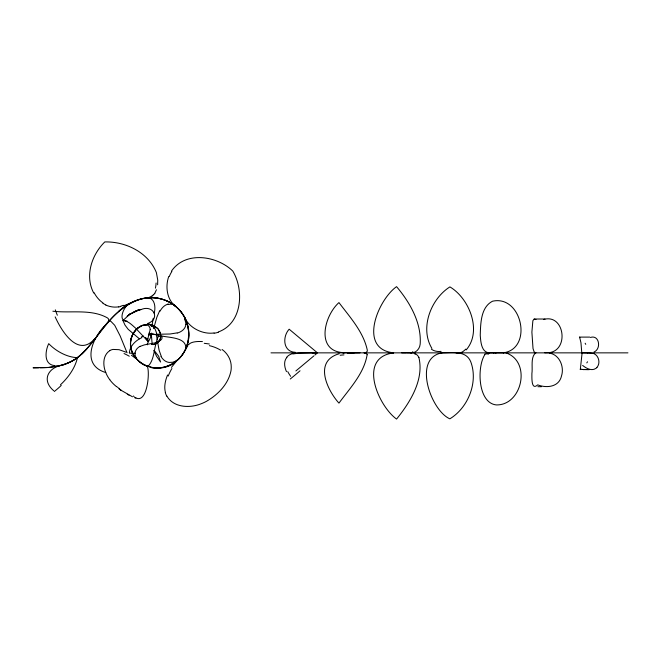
<?xml version="1.0" encoding="UTF-8"?>
<svg xmlns="http://www.w3.org/2000/svg" width="661" height="661" viewBox="0 0 661 661"><rect width="100%" height="100%" fill="white"/><g stroke="black" fill="none" stroke-linecap="round" stroke-linejoin="round"><path stroke-width="0.99" d="M151.295 333.739L152.17 344.373M589.719 337.102L579.631 337.102L579.656 337.647M135.042 353.156L135.018 354.197A14.22 11.328 -4.5 0 0 136.439 358.221M139.421 338.82L128.168 329.294L125.02 325.146L122.929 320.568L129.581 314.388L139.107 309.869L134.968 311.356L129.581 314.388L137.901 310.216L134.059 311.868M147.717 339.448L147.99 341.126L146.949 339.134M157.632 284.775L157.739 280.099L156.434 272.836A6.47 5.759 19.7 0 0 156.227 272.216C147.981 252.229 125.689 241.447 104.802 241.926C91.672 254.733 84.616 276.058 93.746 293.054M151.873 326.319L153.245 318.222M160.656 337.383L160.573 334.069M77.436 357.659C75.18 367.979 68.24 377.563 60.465 384.801M188.476 339.812C191.012 324.568 182.403 308.538 168.596 301.78C139.744 287.213 112.122 313.727 96.696 336.664M154.162 313.05C156.054 307.084 154.55 296.343 145.982 297.987M160.631 337.556L160.069 339.564M185.997 324.394L185.303 326.741A27.2 15.236 20.2 0 1 177.28 333.094M188.377 340.448L185.601 349.413A32.571 32.563 35.3 0 1 177.313 360.278C159.615 378.778 122.103 361.699 132.093 335.458M147.816 338.787L150.245 329.409M156.36 342.258C153.848 350.057 154.079 359.948 148.229 366.136A27.175 7.073 83.9 0 1 147.229 365.723M580.788 368.516L580.3 369.59L582.11 352.858M156.574 341.299L158.648 334.4L158.508 336.755L160.722 335.887L162.077 337.06L161.895 338.762L160.317 340.638M588.587 369.598L580.35 369.375M153.716 328.343L156.839 317.288L159.656 310.769M168.729 276.538C165.167 286.593 166.845 299.532 175.619 306.407M177.33 360.303C184.039 354.552 189.17 344.414 188.707 334.92A38.553 38.545 9.5 0 0 186.989 323.32C182.081 305.779 162.647 294.988 145.048 298.194C112.18 303.349 99.935 340.489 75.949 358.7M154.831 293.31L153.914 294.376M151.096 336.466L147.073 344.414M167.539 375.002C165.349 380.463 163.845 386.602 165.415 392.427M154.905 293.129L156.45 289.741M185.601 349.372L187.608 343.67L188.699 335.639A38.528 38.52 10.5 0 0 187.063 323.543L184.857 317.834A37.123 37.115 -36.7 0 0 175.636 306.382L174.397 305.514M160.012 339.713L157.574 342.943L154.005 344.497M132.233 335.135L136.786 328.765L137.215 329.905L147.948 341.266L145.354 337.969M185.675 349.124C187.46 336.953 168.53 337.87 160.615 335.738M186.129 348.207L187.683 346.29M171.447 367.417L176.95 360.509M171.406 271.217C185.311 250.701 216.907 255.633 232.779 271.051C244.33 290.278 242.29 323.419 218.287 331.979M95.407 338.366L96.076 337.474M95.465 338.283L94.92 339.002M95.01 338.886L92.623 341.977M92.928 341.588L86.748 349.033M107.611 322.609L109.189 321.221L110.734 321.188L114.7 325.278L120.095 335.796L127.061 352.759M286.915 357.345C283.371 361.311 284.494 367.235 286.486 371.656M596.883 367.499C600.585 363.385 599.015 355.949 593.999 353.635A44.824 44.799 -78.4 0 0 587.596 352.974M81.27 354.536L86.74 349.049M84.98 350.95L85.864 350.008M94.639 338.87C77.99 357.808 61.572 331.128 55.169 316.875M317.445 352.858L314.892 355.031M84.071 351.875C72.834 363.922 55.995 368.012 40.024 367.764M136.794 328.732L133.514 332.764L131.101 338.862A22.35 22.342 14.6 0 0 130.614 345.447L130.754 346.761M77.354 357.634C67.455 357.411 56.036 351.363 48.724 343.646C45.196 350.95 43.494 364.558 54.665 365.616M484.918 354.511C476.845 366.582 477.63 402.904 496.271 404.92C521.182 405.524 530.874 364.872 508.838 354.065A36.818 25.944 -68.5 0 0 503.963 352.412M153.476 294.74L152.774 295.409A44.857 17.74 54.3 0 1 152.08 295.979M136.637 328.897L141.933 325.65L147.56 325.154A5.668 4.867 -66.1 0 1 150.204 329.418M136.827 328.724L142.008 325.493L148.047 324.377A14.352 14.335 -65 0 1 153.492 325.551L158.128 329.004L160.54 333.888M466.22 349.876C482.406 331.111 469.327 298.375 449.91 286.891C430.815 298.871 419.586 328.236 431.906 348.413M313.876 355.891L295.888 370.945M80.303 355.378L77.287 357.766M152.088 295.996L148.998 297.491M109.767 350.677C102.232 355.601 102.835 366.525 106.297 373.779A35.273 33.29 -11.4 0 0 109.065 378.728L109.776 379.654M122.954 320.453C128.515 320.808 132.473 325.6 136.505 328.938M594.008 352.024C601.485 348.983 599.42 334.499 590.48 337.432M147.56 323.551C160.995 318.908 153.261 304.068 140.958 309.629M140.099 346.397L144.305 344.902L156.533 342.588M139.24 310.373L140.372 309.852M141.38 336.887L143.602 336.127M62.712 365.186C48.873 366.929 40.858 379.794 53.665 390.692M139.554 309.802L136.744 310.711L140.967 309.365M123.442 305.878L130.043 303.259A62.944 62.935 87.2 0 0 119.063 310.926M292.831 353.957L298.45 353.197L312.091 352.825M177.065 332.896L170.051 334.003L155.996 334.301M173.364 362.211L169.042 362.443A18.227 13.013 -81.1 0 1 160.937 356.353M59.63 365.74L48.385 367.442L33.05 367.805L38.627 367.78M148.461 297.64L145.891 298.053M543.425 319.544C564.337 313.19 569.518 350 549.208 352.66M535.98 319.544L534.022 319.089L532.873 320.725L531.89 332.103L533.022 348.578L534.146 351.916L535.873 352.858M488.165 352.916L494.023 352.858M148.386 335.036L150.89 334.681M535.749 352.825C530.287 357.196 532.89 367.152 531.89 373.614C531.973 377.233 531.056 390.957 537.732 384.867C546.308 388.255 559.057 387.305 561.528 375.869C564.453 366.789 559.52 354.527 549.324 353.123M167.877 304.085L168.348 304.027M214.106 332.946C202.729 334.714 189.385 327.815 184.948 318.024M118.716 306.886L116.303 307.076A44.584 28.886 72.5 0 1 105.851 305.093M343.059 353.214L343.968 353.123M153.897 344.513L151.468 344.331A6.089 6.081 87 0 0 153.575 344.555L156.186 343.803L158.384 342.125A8.94 8.932 40.3 0 0 159.631 340.44L160.689 337.184L160.293 333.07A11.84 11.832 -16.2 0 0 158.384 329.335A11.46 11.452 -42.6 0 0 156.979 327.79L152.856 325.295L147.94 324.377M458.602 352.792L456.04 352.858M393.617 352.9C357.064 357.394 378.381 406.077 396.567 419.074C410.068 402.425 424.188 379.852 418.909 357.56M153.435 334.441L155.145 334.342M503.393 352.825C533.328 348.636 522.016 294.616 492.519 301.218C480.654 307.282 480.646 323.642 480.241 335.292C480.745 341.489 481.241 352.553 489.528 352.858M548.969 352.677L544.771 352.817M442.052 352.858C412.224 358.031 430.873 410.605 449.852 418.826C468.219 407.754 478.465 382.05 470.69 361.625C465.65 349.603 450.662 353.214 440.656 352.792M147.626 324.377L146.899 324.402A16.566 16.558 52.6 0 0 137.686 328.013A16.798 16.789 46 0 0 136.017 329.492L133.109 333.475L131.283 338.11A22.317 22.3 17.2 0 0 130.63 345.587L130.762 346.827M347.43 353.024L360.047 352.858M493.412 352.858L496.444 352.858M406.746 352.817L411.836 352.875M313.033 352.858L312.265 352.858L316.264 352.858M534.295 319.015L545.011 319.015M406.036 352.858L401.69 352.858M270.993 352.858L627.95 352.858M495.411 352.858L496.097 352.858M503.038 352.858L496.948 352.834M589.529 369.59L583.068 369.598M537.872 386.702L541.442 386.702M312.835 352.825L317.123 352.586M344.34 352.677C315.272 351.949 323.783 316.09 338.953 302.589C349.801 317.007 363.22 331.615 367.194 349.677C368.582 352.23 363.6 353.346 364.418 352.858M582.176 352.858L587.596 352.949M410.663 352.858C415.703 353.42 419.785 348.975 420.173 344.141C421.635 322.857 409.894 302.391 396.567 286.643C377.985 299.714 357.502 349.173 393.617 352.825M354.122 352.85L344.513 352.677M127.011 321.048C116.807 321.692 124.425 304.795 130.085 303.333A45.94 45.931 83.4 0 1 145.874 297.937M364.037 352.85L366.624 353.718M503.393 352.883L503.822 352.916M295.384 352.33C282.958 351.9 282.247 336.689 289.163 329.203L317.016 352.503M52.863 311.207C70.752 313.397 90.83 308.704 107.231 317.776C109.321 318.709 109.106 321.61 107.66 322.527A140.735 140.71 -83.3 0 0 105.653 324.972C92.309 337.631 80.617 364.946 105.793 372.564M204.249 343.307L209.355 344.001M147.254 366.252C150.204 371.978 147.172 404.507 135.571 397.691M159.111 335.491L148.89 333.161M151.311 367.4L144.817 365.227M134.414 397.583L135.852 398.129M146.692 366.045L146.61 366.078A23.936 23.92 -62.7 0 1 136.224 358.336M132.514 396.807L120.566 389.99M125.954 352.164L119.079 349.686L113.114 349.429A9.568 8.816 -2.5 0 0 109.718 350.611M105.851 304.961L102.868 303.308M144.619 365.128L144.346 364.996A26.572 26.564 -33.7 0 1 136.075 358.402M129.035 395.187L127.292 394.262M415.364 353.8L416.835 354.775A42.453 16.128 -65.9 0 1 418.934 357.51M579.606 337.085L580.961 342.77L581.787 352.792M118.319 387.85L119.658 388.709M131.423 355.205L135.918 358.593M119.93 389.519L121.417 390.601L118.963 388.775M116.394 386.429L117.683 387.371M146.949 344.29L147.61 344.794M222.088 349.479C227.599 353.412 231.259 359.939 231.234 366.772A39.544 30.77 -1.6 0 1 230.937 370.986C228.243 384.264 217.841 394.799 206.422 401.343A51.095 48.179 76.4 0 1 201.134 403.772C189.839 408.382 173.62 407.746 166.878 396.071M582.647 365.426C586.167 368.301 591.57 371.366 595.9 368.384A8.486 6.907 78 0 0 596.924 367.557M133.382 395.98L134.125 396.617M154.253 350.528L158.607 356.155L160.598 362.03L156.566 356.304L153.839 350.38M152.071 325.278L154.021 328.261M161.193 356.072L159.103 350.247L157.64 342.067M184.989 318.115L185.485 319.354M156.335 334.656L157.301 339.795M367.103 354.866C364.054 373.465 349.768 388.379 338.953 403.127C328.253 391.362 314.223 363.864 335.953 354.866A43.452 29.497 43.5 0 1 339.267 353.792M56.73 366.26A25.267 16.013 -43 0 1 54.433 366.004M75.998 358.766A51.112 51.112 0 0 1 59.614 365.665M57.35 315.231A50.533 37.917 87.9 0 1 55.317 309.852M123.343 305.308A70.264 45.477 88.4 0 1 120.748 306.167M120.789 306.514A63.704 41.684 80.4 0 1 118.724 306.935M102.967 302.912A30.067 20.631 79.1 0 1 97.63 297.995A29.406 20.962 82.6 0 1 94.118 292.691M156.087 283.015A33.736 13.699 70.9 0 1 155.401 288.171M153.294 294.748A15.649 4.106 -10 0 1 153.699 294.385M149.105 297.632A65.332 24.06 48.6 0 1 148.576 297.789M169.257 276.587A21.987 15.881 -48.2 0 1 171.901 271.448M218.337 332.268A21.243 16.74 -30 0 1 214.081 333.218M187.228 346.05A37.404 14.674 27.3 0 1 188.517 344.546M188.74 344.571A28.365 9.775 16.6 0 1 202.431 341.572M209.372 345.653A20.466 10.857 18.1 0 1 220.766 350.264M166.762 396.137A14.98 13.327 69.8 0 1 165.283 392.46M168.216 376.059A48.906 24.688 -89.8 0 1 171.91 368.516M136.116 358.361A23.309 23.292 -9.4 0 1 130.688 346.843A23.201 23.193 -9.3 0 0 135.794 357.981M77.378 357.799A56.937 56.937 0 0 1 62.704 365.153M145.478 337.697A4.561 3.057 30.5 0 1 147.205 339.002M147.775 339.399A5.842 2.537 -57.9 0 1 147.882 338.754M159.805 340.407A12.542 6.932 -0.3 0 1 156.087 342.134M135.018 353.156A11.27 9.122 2.2 0 1 140.049 346.339M148.378 323.427A17.046 10.394 77.1 0 1 151.576 326.394M154.393 327.773A21.292 13.641 88.9 0 1 156.855 334.375M176.826 360.228A22.978 15.971 81.9 0 1 173.347 362.129M168.332 304.539A32.984 17.756 -80.3 0 1 174.545 304.853M159.921 311.298A28.167 14.93 88.2 0 1 167.894 304.209M151.666 333.07A30.679 14.055 -72 0 1 150.568 336.143M134.894 353.205A23.763 16.533 -77.7 0 1 129.259 352.875M129.407 352.85A23.482 16.806 -9.4 0 1 141.933 337.606M150.815 334.4A30.332 15.955 -4.1 0 1 153.41 334.152M184.617 319.379A32.571 17.88 10.9 0 1 185.881 324.377M61.242 385.437A56.788 35.355 -39.3 0 1 54.26 391.51M185.923 348.132A31.571 31.554 56.1 0 1 151.295 367.516M116.336 386.495A38.478 36.529 -18.4 0 1 109.734 379.687M124.028 353.544A39.734 20.317 9.3 0 1 129.275 356.221M145.907 298.177A38.9 38.892 -38.4 0 1 175.834 306.225M177.33 360.146A31.133 31.117 -73.7 0 1 151.278 367.607M441.102 351.371A42.23 22.466 -61 0 1 431.435 349.198M465.79 349.091A42.866 23.895 70.8 0 1 458.792 353.371M585.745 344.364A12.138 1.025 61.2 0 1 585.159 343.241M586.803 362.889A13.798 0.958 -55.9 0 1 587.53 361.774M484.753 354.122A36.091 14.534 65.1 0 1 488.545 354.106M412.481 351.768A58.052 22.226 -60.1 0 1 415.083 354.222M340.184 355.263A49.914 31.521 35.3 0 1 343.951 354.899M366.657 353.668A43.676 8.147 -56.8 0 1 367.227 354.701M286.7 357.229A26.382 14.947 24.2 0 1 292.451 353.594M290.666 376.324A50.98 29.803 18.4 0 1 287.766 371.631M300.028 370.796A50.69 8.13 -39.3 0 1 290.245 379.009M127.532 315.958L127.16 316.239L130.143 314.041L127.532 315.958"/></g></svg>
